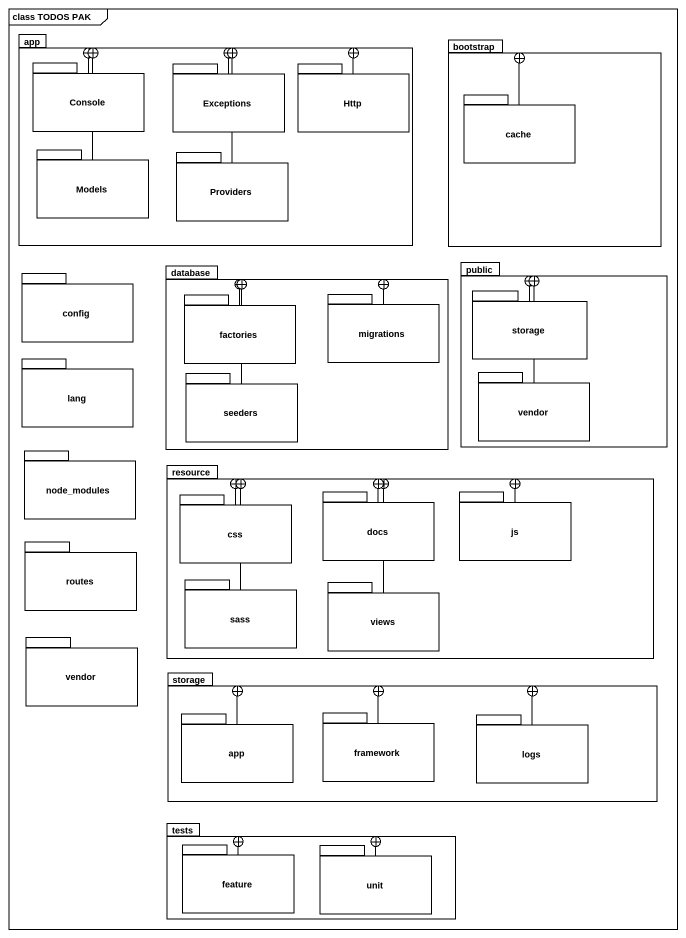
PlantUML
@startuml
mainframe class TODOS PAK
package app {
  package Console {
  }
  package Exceptions {
  }
  package Http {
  }
  package Models {
  }
  package Providers {
  }
}
package bootstrap {
  package cache {
  }
}
package public {
  package "storage" as storage_ {
  }
  package vendor {
  }
}
package config {
}
package "database" as database_ {
  package factories {
  }
  package migrations {
  }
  package seeders {
  }
}
package lang {
}
package node_modules {
}
package resource {
  package css {
  }
  package docs {
  }
  package js {
  }
  package sass {
  }
  package views {
  }
}
package routes {
}
package "vendor" as vendor_2 {
}
package "storage" as storage__2 {
  package "app" as app_2 {
  }
  package framework {
  }
  package logs {
  }
}
package tests {
  package feature {
  }
  package unit {
  }
}
Console -right-+ app
Exceptions --+ app
Http -left-+ app
cache -right-+ bootstrap
Models -right-+ app
Providers -up-+ app
factories -right-+ database_
migrations -left-+ database_
storage_ --+ public
seeders -up-+ database_
vendor -up-+ public
css -right-+ resource
docs --+ resource
js -left-+ resource
sass -right-+ resource
views -up-+ resource
app_2 -right-+ storage__2
framework -right-+ storage__2
logs -left-+ storage__2
feature -right-+ tests
unit -left-+ tests
@enduml
